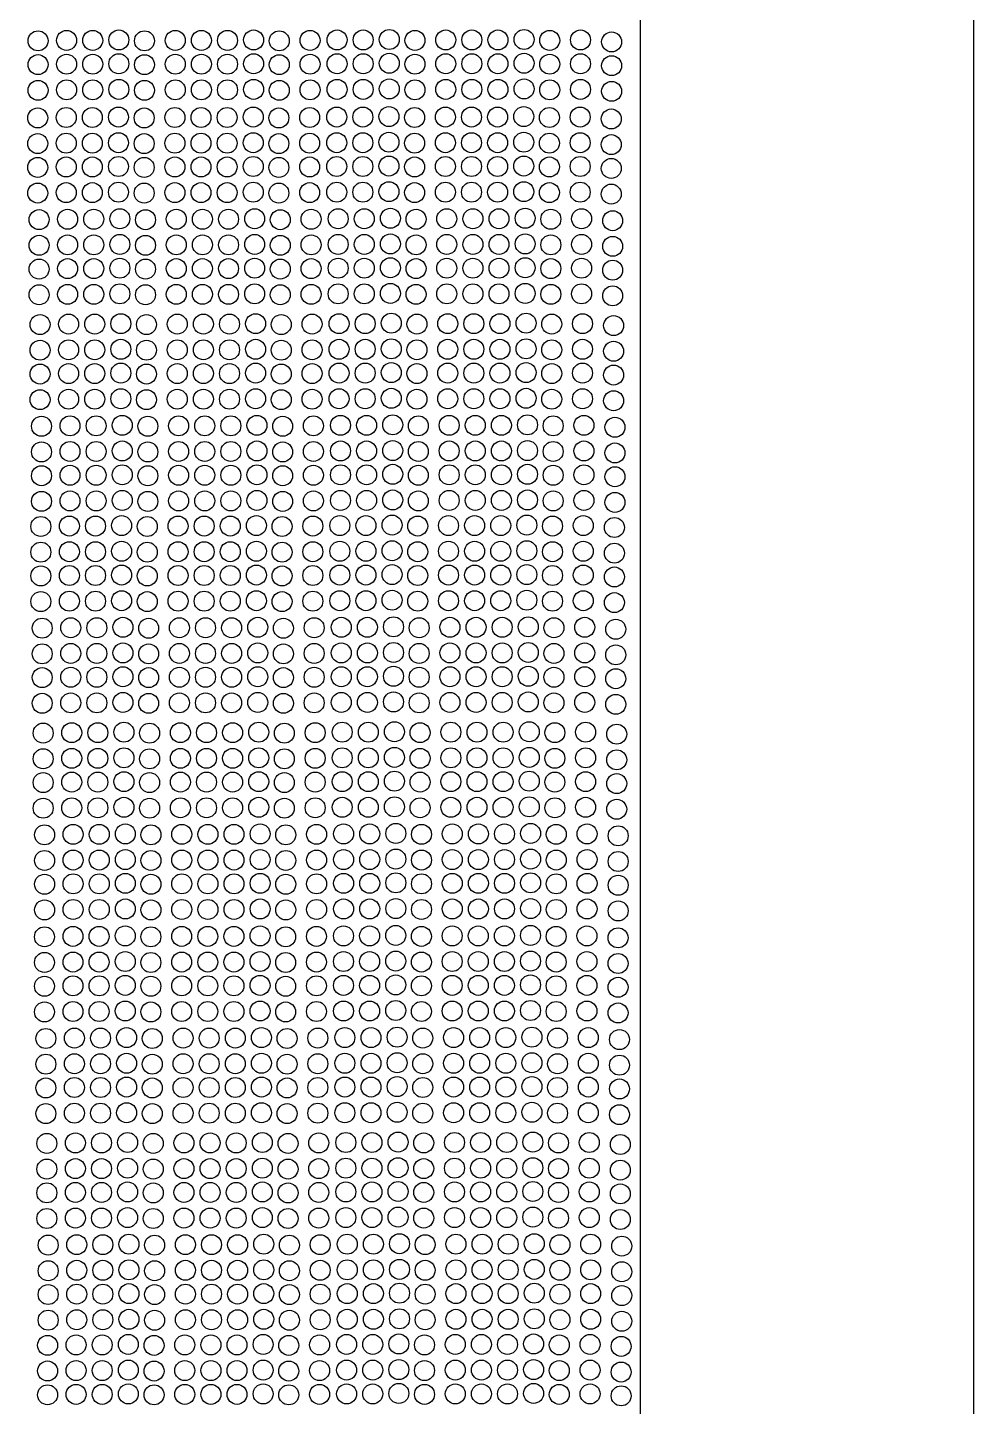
# Model space of a CAD drawing. Header units: millimetres. Extents: x 214 to 707, y -205 to 78.
# Drawn here: x 380.33 to 398.33, y -32.64 to -6.41 of the extents above; entities that cross this region are included whole.
import ezdxf

# ---------------------------------------------------------------- set-up
doc = ezdxf.new("R2010")
doc.units = ezdxf.units.MM
doc.layers.get('0').update_dxf_attribs({"linetype": 'CONTINUOUS', "lineweight": 25})

msp = doc.modelspace()

# ---------------------------------------------------------------- linework, layer by layer
for points in [[(332.34, 19.73), (398.332, 19.73), (398.332, -64.631), (332.34, -64.631)], [(339.001, 8.122), (391.988, 8.122), (391.988, -52.987), (339.001, -52.987)]]:
    msp.add_lwpolyline(points, close=True)
for centre in [(380.532, -6.665), (381.075, -6.656), (381.572, -6.656), (382.069, -6.648), (382.557, -6.665), (383.143, -6.656), (383.64, -6.656), (384.137, -6.656), (384.634, -6.648), (385.122, -6.665), (385.708, -6.656), (386.222, -6.648), (386.719, -6.648), (387.216, -6.639), (387.705, -6.656), (388.29, -6.648), (388.787, -6.648), (389.284, -6.648), (389.781, -6.639), (390.269, -6.656), (390.855, -6.648), (391.447, -6.685), (380.532, -7.117), (381.075, -7.109), (381.572, -7.109), (382.069, -7.1), (382.557, -7.118), (383.143, -7.109), (383.64, -7.109), (384.137, -7.109), (384.634, -7.1), (385.122, -7.118), (385.708, -7.109), (386.222, -7.1), (386.719, -7.1), (387.216, -7.091), (387.705, -7.109), (388.29, -7.1), (388.787, -7.1), (389.284, -7.1), (389.781, -7.091), (390.269, -7.109), (390.855, -7.1), (391.447, -7.137), (380.532, -7.606), (381.075, -7.597), (381.572, -7.597), (382.069, -7.588), (382.557, -7.606), (383.143, -7.597), (383.64, -7.597), (384.137, -7.597), (384.634, -7.588), (385.122, -7.606), (385.708, -7.597), (386.222, -7.588), (386.719, -7.588), (387.216, -7.579), (387.705, -7.597), (388.29, -7.588), (388.787, -7.588), (389.284, -7.588), (389.781, -7.579), (390.269, -7.597), (390.855, -7.588), (391.447, -7.625), (380.525, -8.131), (381.068, -8.123), (381.565, -8.123), (382.062, -8.114), (382.551, -8.132), (383.136, -8.123), (383.633, -8.123), (384.13, -8.123), (384.627, -8.114), (385.115, -8.132), (385.701, -8.123), (386.216, -8.114), (386.713, -8.114), (387.21, -8.105), (387.698, -8.123), (388.284, -8.114), (388.781, -8.114), (389.278, -8.114), (389.775, -8.105), (390.263, -8.123), (390.849, -8.114), (391.44, -8.151), (380.525, -8.619), (381.068, -8.611), (381.565, -8.611), (382.062, -8.602), (382.551, -8.62), (383.136, -8.611), (383.633, -8.611), (384.13, -8.611), (384.627, -8.602), (385.115, -8.62), (385.701, -8.611), (386.216, -8.602), (386.713, -8.602), (387.21, -8.593), (387.698, -8.611), (388.284, -8.602), (388.781, -8.602), (389.278, -8.602), (389.775, -8.593), (390.263, -8.611), (390.849, -8.602), (391.44, -8.639), (380.525, -9.072), (381.068, -9.064), (381.565, -9.064), (382.062, -9.055), (382.551, -9.073), (383.136, -9.064), (383.633, -9.064), (384.13, -9.064), (384.627, -9.055), (385.115, -9.073), (385.701, -9.064), (386.216, -9.055), (386.713, -9.055), (387.21, -9.046), (387.698, -9.064), (388.284, -9.055), (388.781, -9.055), (389.278, -9.055), (389.775, -9.046), (390.263, -9.064), (390.849, -9.055), (391.44, -9.092), (380.525, -9.56), (381.068, -9.552), (381.565, -9.552), (382.062, -9.543), (382.551, -9.561), (383.136, -9.552), (383.633, -9.552), (384.13, -9.552), (384.627, -9.543), (385.115, -9.561), (385.701, -9.552), (386.216, -9.543), (386.713, -9.543), (387.21, -9.534), (387.698, -9.552), (388.284, -9.543), (388.781, -9.543), (389.278, -9.543), (389.775, -9.534), (390.263, -9.552), (390.849, -9.543), (391.44, -9.58), (380.552, -10.066), (381.095, -10.058), (381.592, -10.058), (382.089, -10.049), (382.577, -10.067), (383.163, -10.058), (383.66, -10.058), (384.157, -10.058), (384.654, -10.049), (385.142, -10.067), (385.728, -10.058), (386.243, -10.049), (386.74, -10.049), (387.237, -10.04), (387.725, -10.058), (388.31, -10.049), (388.807, -10.049), (389.304, -10.049), (389.801, -10.04), (390.29, -10.058), (390.875, -10.049), (391.467, -10.086), (380.552, -10.554), (381.095, -10.546), (381.592, -10.546), (382.089, -10.537), (382.577, -10.555), (383.163, -10.546), (383.66, -10.546), (384.157, -10.546), (384.654, -10.537), (385.142, -10.555), (385.728, -10.546), (386.243, -10.537), (386.74, -10.537), (387.237, -10.528), (387.725, -10.546), (388.31, -10.537), (388.807, -10.537), (389.304, -10.537), (389.801, -10.528), (390.29, -10.546), (390.875, -10.537), (391.467, -10.574), (380.552, -11.007), (381.095, -10.998), (381.592, -10.998), (382.089, -10.99), (382.577, -11.007), (383.163, -10.998), (383.66, -10.998), (384.157, -10.998), (384.654, -10.99), (385.142, -11.007), (385.728, -10.998), (386.243, -10.99), (386.74, -10.99), (387.237, -10.981), (387.725, -10.998), (388.31, -10.99), (388.807, -10.99), (389.304, -10.99), (389.801, -10.981), (390.29, -10.998), (390.875, -10.99), (391.467, -11.027), (387.237, -11.469), (389.801, -11.469), (380.552, -11.495), (381.095, -11.487), (381.592, -11.487), (382.089, -11.478), (382.577, -11.495), (383.163, -11.487), (383.66, -11.487), (384.157, -11.487), (384.654, -11.478), (385.142, -11.495), (385.728, -11.487), (386.243, -11.478), (386.74, -11.478), (387.725, -11.487), (388.31, -11.478), (388.807, -11.478), (389.304, -11.478), (390.29, -11.487), (390.875, -11.478), (391.467, -11.515), (380.57, -12.062), (381.113, -12.053), (381.61, -12.053), (382.107, -12.045), (382.595, -12.062), (383.181, -12.053), (383.678, -12.053), (384.175, -12.053), (384.672, -12.045), (385.16, -12.062), (385.746, -12.053), (386.26, -12.045), (386.757, -12.045), (387.254, -12.036), (387.743, -12.053), (388.328, -12.045), (388.825, -12.045), (389.322, -12.045), (389.819, -12.036), (390.307, -12.053), (390.893, -12.045), (391.485, -12.082), (380.57, -12.55), (381.113, -12.542), (381.61, -12.542), (382.107, -12.533), (382.595, -12.55), (383.181, -12.542), (383.678, -12.542), (384.175, -12.542), (384.672, -12.533), (385.16, -12.55), (385.746, -12.542), (386.26, -12.533), (386.757, -12.533), (387.254, -12.524), (387.743, -12.542), (388.328, -12.533), (388.825, -12.533), (389.322, -12.533), (389.819, -12.524), (390.307, -12.542), (390.893, -12.533), (391.485, -12.57), (380.57, -13.003), (381.113, -12.994), (381.61, -12.994), (382.107, -12.985), (382.595, -13.003), (383.181, -12.994), (383.678, -12.994), (384.175, -12.994), (384.672, -12.985), (385.16, -13.003), (385.746, -12.994), (386.26, -12.985), (386.757, -12.985), (387.254, -12.976), (387.743, -12.994), (388.328, -12.985), (388.825, -12.985), (389.322, -12.985), (389.819, -12.976), (390.307, -12.994), (390.893, -12.985), (391.485, -13.022), (380.57, -13.491), (381.113, -13.482), (381.61, -13.482), (382.107, -13.473), (382.595, -13.491), (383.181, -13.482), (383.678, -13.482), (384.175, -13.482), (384.672, -13.473), (385.16, -13.491), (385.746, -13.482), (386.26, -13.473), (386.757, -13.473), (387.254, -13.465), (387.743, -13.482), (388.328, -13.473), (388.825, -13.473), (389.322, -13.473), (389.819, -13.465), (390.307, -13.482), (390.893, -13.473), (391.485, -13.511), (380.597, -13.997), (381.14, -13.988), (381.637, -13.988), (382.134, -13.979), (382.622, -13.997), (383.207, -13.988), (383.704, -13.988), (384.201, -13.988), (384.698, -13.979), (385.187, -13.997), (385.772, -13.988), (386.287, -13.979), (386.784, -13.979), (387.281, -13.97), (387.769, -13.988), (388.355, -13.979), (388.852, -13.979), (389.349, -13.979), (389.846, -13.97), (390.334, -13.988), (390.92, -13.979), (391.511, -14.016), (380.597, -14.485), (381.14, -14.476), (381.637, -14.476), (382.134, -14.467), (382.622, -14.485), (383.207, -14.476), (383.704, -14.476), (384.201, -14.476), (384.698, -14.467), (385.187, -14.485), (385.772, -14.476), (386.287, -14.467), (386.784, -14.467), (387.281, -14.459), (387.769, -14.476), (388.355, -14.467), (388.852, -14.467), (389.349, -14.467), (389.846, -14.459), (390.334, -14.476), (390.92, -14.467), (391.511, -14.505), (380.597, -14.937), (381.14, -14.929), (381.637, -14.929), (382.134, -14.92), (382.622, -14.938), (383.207, -14.929), (383.704, -14.929), (384.201, -14.929), (384.698, -14.92), (385.187, -14.938), (385.772, -14.929), (386.287, -14.92), (386.784, -14.92), (387.281, -14.911), (387.769, -14.929), (388.355, -14.92), (388.852, -14.92), (389.349, -14.92), (389.846, -14.911), (390.334, -14.929), (390.92, -14.92), (391.511, -14.957), (387.281, -15.399), (389.846, -15.399), (380.597, -15.425), (381.14, -15.417), (381.637, -15.417), (382.134, -15.408), (382.622, -15.426), (383.207, -15.417), (383.704, -15.417), (384.201, -15.417), (384.698, -15.408), (385.187, -15.426), (385.772, -15.417), (386.287, -15.408), (386.784, -15.408), (387.769, -15.417), (388.355, -15.408), (388.852, -15.408), (389.349, -15.408), (390.334, -15.417), (390.92, -15.408), (391.511, -15.445), (380.585, -15.903), (381.128, -15.895), (381.625, -15.895), (382.122, -15.886), (382.61, -15.904), (383.196, -15.895), (383.693, -15.895), (384.19, -15.895), (384.687, -15.886), (385.175, -15.904), (385.761, -15.895), (386.275, -15.886), (386.772, -15.886), (387.269, -15.877), (387.757, -15.895), (388.343, -15.886), (388.84, -15.886), (389.337, -15.886), (389.834, -15.877), (390.322, -15.895), (390.908, -15.886), (391.5, -15.923), (380.585, -16.392), (381.128, -16.383), (381.625, -16.383), (382.122, -16.374), (382.61, -16.392), (383.196, -16.383), (383.693, -16.383), (384.19, -16.383), (384.687, -16.374), (385.175, -16.392), (385.761, -16.383), (386.275, -16.374), (386.772, -16.374), (387.269, -16.365), (387.757, -16.383), (388.343, -16.374), (388.84, -16.374), (389.337, -16.374), (389.834, -16.365), (390.322, -16.383), (390.908, -16.374), (391.5, -16.411), (380.585, -16.844), (381.128, -16.836), (381.625, -16.836), (382.122, -16.827), (382.61, -16.845), (383.196, -16.836), (383.693, -16.836), (384.19, -16.836), (384.687, -16.827), (385.175, -16.845), (385.761, -16.836), (386.275, -16.827), (386.772, -16.827), (387.269, -16.818), (387.757, -16.836), (388.343, -16.827), (388.84, -16.827), (389.337, -16.827), (389.834, -16.818), (390.322, -16.836), (390.908, -16.827), (391.5, -16.864), (380.585, -17.332), (381.128, -17.324), (381.625, -17.324), (382.122, -17.315), (382.61, -17.333), (383.196, -17.324), (383.693, -17.324), (384.19, -17.324), (384.687, -17.315), (385.175, -17.333), (385.761, -17.324), (386.275, -17.315), (386.772, -17.315), (387.269, -17.306), (387.757, -17.324), (388.343, -17.315), (388.84, -17.315), (389.337, -17.315), (389.834, -17.306), (390.322, -17.324), (390.908, -17.315), (391.5, -17.352), (380.611, -17.838), (381.154, -17.83), (381.651, -17.83), (382.148, -17.821), (382.637, -17.839), (383.222, -17.83), (383.719, -17.83), (384.216, -17.83), (384.713, -17.821), (385.201, -17.839), (385.787, -17.83), (386.302, -17.821), (386.799, -17.821), (387.296, -17.812), (387.784, -17.83), (388.37, -17.821), (388.867, -17.821), (389.364, -17.821), (389.861, -17.812), (390.349, -17.83), (390.935, -17.821), (391.526, -17.858), (380.611, -18.326), (381.154, -18.318), (381.651, -18.318), (382.148, -18.309), (382.637, -18.327), (383.222, -18.318), (383.719, -18.318), (384.216, -18.318), (384.713, -18.309), (385.201, -18.327), (385.787, -18.318), (386.302, -18.309), (386.799, -18.309), (387.296, -18.3), (387.784, -18.318), (388.37, -18.309), (388.867, -18.309), (389.364, -18.309), (389.861, -18.3), (390.349, -18.318), (390.935, -18.309), (391.526, -18.346), (380.611, -18.779), (381.154, -18.771), (381.651, -18.771), (382.148, -18.762), (382.637, -18.779), (383.222, -18.771), (383.719, -18.771), (384.216, -18.771), (384.713, -18.762), (385.201, -18.779), (385.787, -18.771), (386.302, -18.762), (386.799, -18.762), (387.296, -18.753), (387.784, -18.771), (388.37, -18.762), (388.867, -18.762), (389.364, -18.762), (389.861, -18.753), (390.349, -18.771), (390.935, -18.762), (391.526, -18.799), (380.611, -19.267), (381.154, -19.259), (381.651, -19.259), (382.148, -19.25), (382.637, -19.268), (383.222, -19.259), (383.719, -19.259), (384.216, -19.259), (384.713, -19.25), (385.201, -19.268), (385.787, -19.259), (386.302, -19.25), (386.799, -19.25), (387.296, -19.241), (387.784, -19.259), (388.37, -19.25), (388.867, -19.25), (389.364, -19.25), (389.861, -19.241), (390.349, -19.259), (390.935, -19.25), (391.526, -19.287), (380.629, -19.834), (381.172, -19.826), (381.669, -19.826), (382.166, -19.817), (382.654, -19.835), (383.24, -19.826), (383.737, -19.826), (384.234, -19.826), (384.731, -19.817), (385.219, -19.835), (385.805, -19.826), (386.32, -19.817), (386.817, -19.817), (387.314, -19.808), (387.802, -19.826), (388.388, -19.817), (388.885, -19.817), (389.382, -19.817), (389.879, -19.808), (390.367, -19.826), (390.952, -19.817), (391.544, -19.854), (380.629, -20.322), (381.172, -20.314), (381.669, -20.314), (382.166, -20.305), (382.654, -20.323), (383.24, -20.314), (383.737, -20.314), (384.234, -20.314), (384.731, -20.305), (385.219, -20.323), (385.805, -20.314), (386.32, -20.305), (386.817, -20.305), (387.314, -20.296), (387.802, -20.314), (388.388, -20.305), (388.885, -20.305), (389.382, -20.305), (389.879, -20.296), (390.367, -20.314), (390.952, -20.305), (391.544, -20.342), (380.629, -20.775), (381.172, -20.766), (381.669, -20.766), (382.166, -20.758), (382.654, -20.775), (383.24, -20.766), (383.737, -20.766), (384.234, -20.766), (384.731, -20.758), (385.219, -20.775), (385.805, -20.766), (386.32, -20.758), (386.817, -20.758), (387.314, -20.749), (387.802, -20.766), (388.388, -20.758), (388.885, -20.758), (389.382, -20.758), (389.879, -20.749), (390.367, -20.766), (390.952, -20.758), (391.544, -20.795), (380.629, -21.263), (381.172, -21.255), (381.669, -21.255), (382.166, -21.246), (382.654, -21.263), (383.24, -21.255), (383.737, -21.255), (384.234, -21.255), (384.731, -21.246), (385.219, -21.263), (385.805, -21.255), (386.32, -21.246), (386.817, -21.246), (387.314, -21.237), (387.802, -21.255), (388.388, -21.246), (388.885, -21.246), (389.382, -21.246), (389.879, -21.237), (390.367, -21.255), (390.952, -21.246), (391.544, -21.283), (380.656, -21.769), (381.199, -21.76), (381.696, -21.76), (382.193, -21.752), (382.681, -21.769), (383.267, -21.76), (383.764, -21.76), (384.261, -21.76), (384.758, -21.752), (385.246, -21.769), (385.832, -21.76), (386.346, -21.752), (386.843, -21.752), (387.34, -21.743), (387.829, -21.76), (388.414, -21.752), (388.911, -21.752), (389.408, -21.752), (389.905, -21.743), (390.393, -21.76), (390.979, -21.752), (391.571, -21.789), (380.656, -22.257), (381.199, -22.249), (381.696, -22.249), (382.193, -22.24), (382.681, -22.257), (383.267, -22.249), (383.764, -22.249), (384.261, -22.249), (384.758, -22.24), (385.246, -22.257), (385.832, -22.249), (386.346, -22.24), (386.843, -22.24), (387.34, -22.231), (387.829, -22.249), (388.414, -22.24), (388.911, -22.24), (389.408, -22.24), (389.905, -22.231), (390.393, -22.249), (390.979, -22.24), (391.571, -22.277), (380.656, -22.709), (381.199, -22.701), (381.696, -22.701), (382.193, -22.692), (382.681, -22.71), (383.267, -22.701), (383.764, -22.701), (384.261, -22.701), (384.758, -22.692), (385.246, -22.71), (385.832, -22.701), (386.346, -22.692), (386.843, -22.692), (387.34, -22.683), (387.829, -22.701), (388.414, -22.692), (388.911, -22.692), (389.408, -22.692), (389.905, -22.683), (390.393, -22.701), (390.979, -22.692), (391.571, -22.729), (380.656, -23.198), (381.199, -23.189), (381.696, -23.189), (382.193, -23.18), (382.681, -23.198), (383.267, -23.189), (383.764, -23.189), (384.261, -23.189), (384.758, -23.18), (385.246, -23.198), (385.832, -23.189), (386.346, -23.18), (386.843, -23.18), (387.34, -23.172), (387.829, -23.189), (388.414, -23.18), (388.911, -23.18), (389.408, -23.18), (389.905, -23.172), (390.393, -23.189), (390.979, -23.18), (391.571, -23.217), (380.654, -23.709), (381.197, -23.701), (381.694, -23.701), (382.191, -23.692), (382.679, -23.71), (383.265, -23.701), (383.762, -23.701), (384.259, -23.701), (384.756, -23.692), (385.244, -23.71), (385.83, -23.701), (386.345, -23.692), (386.842, -23.692), (387.339, -23.683), (387.827, -23.701), (388.412, -23.692), (388.909, -23.692), (389.406, -23.692), (389.903, -23.683), (390.392, -23.701), (390.977, -23.692), (391.569, -23.729), (380.654, -24.197), (381.197, -24.189), (381.694, -24.189), (382.191, -24.18), (382.679, -24.198), (383.265, -24.189), (383.762, -24.189), (384.259, -24.189), (384.756, -24.18), (385.244, -24.198), (385.83, -24.189), (386.345, -24.18), (386.842, -24.18), (387.339, -24.171), (387.827, -24.189), (388.412, -24.18), (388.909, -24.18), (389.406, -24.18), (389.903, -24.171), (390.392, -24.189), (390.977, -24.18), (391.569, -24.217), (380.654, -24.65), (381.197, -24.642), (381.694, -24.642), (382.191, -24.633), (382.679, -24.65), (383.265, -24.642), (383.762, -24.642), (384.259, -24.642), (384.756, -24.633), (385.244, -24.65), (385.83, -24.642), (386.345, -24.633), (386.842, -24.633), (387.339, -24.624), (387.827, -24.642), (388.412, -24.633), (388.909, -24.633), (389.406, -24.633), (389.903, -24.624), (390.392, -24.642), (390.977, -24.633), (391.569, -24.67), (380.654, -25.138), (381.197, -25.13), (381.694, -25.13), (382.191, -25.121), (382.679, -25.139), (383.265, -25.13), (383.762, -25.13), (384.259, -25.13), (384.756, -25.121), (385.244, -25.139), (385.83, -25.13), (386.345, -25.121), (386.842, -25.121), (387.339, -25.112), (387.827, -25.13), (388.412, -25.121), (388.909, -25.121), (389.406, -25.121), (389.903, -25.112), (390.392, -25.13), (390.977, -25.121), (391.569, -25.158), (382.218, -25.627), (384.783, -25.627), (386.371, -25.627), (386.868, -25.627), (387.365, -25.618), (388.439, -25.627), (388.936, -25.627), (389.433, -25.627), (389.93, -25.618), (391.004, -25.627), (380.681, -25.644), (381.224, -25.636), (381.721, -25.636), (382.706, -25.644), (383.292, -25.636), (383.789, -25.636), (384.286, -25.636), (385.271, -25.644), (385.856, -25.636), (387.853, -25.636), (390.418, -25.636), (391.596, -25.664), (380.681, -26.132), (381.224, -26.124), (381.721, -26.124), (382.218, -26.115), (382.706, -26.133), (383.292, -26.124), (383.789, -26.124), (384.286, -26.124), (384.783, -26.115), (385.271, -26.133), (385.856, -26.124), (386.371, -26.115), (386.868, -26.115), (387.365, -26.106), (387.853, -26.124), (388.439, -26.115), (388.936, -26.115), (389.433, -26.115), (389.93, -26.106), (390.418, -26.124), (391.004, -26.115), (391.596, -26.152), (380.681, -26.585), (381.224, -26.576), (381.721, -26.576), (382.218, -26.567), (382.706, -26.585), (383.292, -26.576), (383.789, -26.576), (384.286, -26.576), (384.783, -26.567), (385.271, -26.585), (385.856, -26.576), (386.371, -26.567), (386.868, -26.567), (387.365, -26.559), (387.853, -26.576), (388.439, -26.567), (388.936, -26.567), (389.433, -26.567), (389.93, -26.559), (390.418, -26.576), (391.004, -26.567), (391.596, -26.604), (380.681, -27.073), (381.224, -27.064), (381.721, -27.064), (382.218, -27.056), (382.706, -27.073), (383.292, -27.064), (383.789, -27.064), (384.286, -27.064), (384.783, -27.056), (385.271, -27.073), (385.856, -27.064), (386.371, -27.056), (386.868, -27.056), (387.365, -27.047), (387.853, -27.064), (388.439, -27.056), (388.936, -27.056), (389.433, -27.056), (389.93, -27.047), (390.418, -27.064), (391.004, -27.056), (391.596, -27.093), (380.699, -27.64), (381.242, -27.631), (381.739, -27.631), (382.236, -27.623), (382.724, -27.64), (383.309, -27.631), (383.806, -27.631), (384.303, -27.631), (384.8, -27.623), (385.289, -27.64), (385.874, -27.631), (386.389, -27.623), (386.886, -27.623), (387.383, -27.614), (387.871, -27.631), (388.457, -27.623), (388.954, -27.623), (389.451, -27.623), (389.948, -27.614), (390.436, -27.631), (391.022, -27.623), (391.613, -27.66), (380.699, -28.128), (381.242, -28.12), (381.739, -28.12), (382.236, -28.111), (382.724, -28.128), (383.309, -28.12), (383.806, -28.12), (384.303, -28.12), (384.8, -28.111), (385.289, -28.128), (385.874, -28.12), (386.389, -28.111), (386.886, -28.111), (387.383, -28.102), (387.871, -28.12), (388.457, -28.111), (388.954, -28.111), (389.451, -28.111), (389.948, -28.102), (390.436, -28.12), (391.022, -28.111), (391.613, -28.148), (380.699, -28.58), (381.242, -28.572), (381.739, -28.572), (382.236, -28.563), (382.724, -28.581), (383.309, -28.572), (383.806, -28.572), (384.303, -28.572), (384.8, -28.563), (385.289, -28.581), (385.874, -28.572), (386.389, -28.563), (386.886, -28.563), (387.383, -28.554), (387.871, -28.572), (388.457, -28.563), (388.954, -28.563), (389.451, -28.563), (389.948, -28.554), (390.436, -28.572), (391.022, -28.563), (391.613, -28.6), (387.383, -29.042), (389.948, -29.042), (380.699, -29.069), (381.242, -29.06), (381.739, -29.06), (382.236, -29.051), (382.724, -29.069), (383.309, -29.06), (383.806, -29.06), (384.303, -29.06), (384.8, -29.051), (385.289, -29.069), (385.874, -29.06), (386.389, -29.051), (386.886, -29.051), (387.871, -29.06), (388.457, -29.051), (388.954, -29.051), (389.451, -29.051), (390.436, -29.06), (391.022, -29.051), (391.613, -29.088), (381.268, -29.566), (381.765, -29.566), (382.262, -29.557), (383.336, -29.566), (383.833, -29.566), (384.33, -29.566), (384.827, -29.557), (385.901, -29.566), (386.416, -29.557), (386.913, -29.557), (387.41, -29.548), (387.898, -29.566), (388.484, -29.557), (388.981, -29.557), (389.478, -29.557), (389.975, -29.548), (390.463, -29.566), (391.048, -29.557), (380.725, -29.574), (382.75, -29.575), (385.315, -29.575), (391.64, -29.594), (380.725, -30.063), (381.268, -30.054), (381.765, -30.054), (382.262, -30.045), (382.75, -30.063), (383.336, -30.054), (383.833, -30.054), (384.33, -30.054), (384.827, -30.045), (385.315, -30.063), (385.901, -30.054), (386.416, -30.045), (386.913, -30.045), (387.41, -30.036), (387.898, -30.054), (388.484, -30.045), (388.981, -30.045), (389.478, -30.045), (389.975, -30.036), (390.463, -30.054), (391.048, -30.045), (391.64, -30.082), (380.725, -30.515), (381.268, -30.507), (381.765, -30.507), (382.262, -30.498), (382.75, -30.516), (383.336, -30.507), (383.833, -30.507), (384.33, -30.507), (384.827, -30.498), (385.315, -30.516), (385.901, -30.507), (386.416, -30.498), (386.913, -30.498), (387.41, -30.489), (387.898, -30.507), (388.484, -30.498), (388.981, -30.498), (389.478, -30.498), (389.975, -30.489), (390.463, -30.507), (391.048, -30.498), (391.64, -30.535), (380.725, -31.003), (381.268, -30.995), (381.765, -30.995), (382.262, -30.986), (382.75, -31.004), (383.336, -30.995), (383.833, -30.995), (384.33, -30.995), (384.827, -30.986), (385.315, -31.004), (385.901, -30.995), (386.416, -30.986), (386.913, -30.986), (387.41, -30.977), (387.898, -30.995), (388.484, -30.986), (388.981, -30.986), (389.478, -30.986), (389.975, -30.977), (390.463, -30.995), (391.048, -30.986), (391.64, -31.023), (380.713, -31.481), (381.256, -31.473), (381.753, -31.473), (382.25, -31.464), (382.739, -31.482), (383.324, -31.473), (383.821, -31.473), (384.318, -31.473), (384.815, -31.464), (385.303, -31.482), (385.889, -31.473), (386.404, -31.464), (386.901, -31.464), (387.398, -31.455), (387.886, -31.473), (388.472, -31.464), (388.969, -31.464), (389.466, -31.464), (389.963, -31.455), (390.451, -31.473), (391.037, -31.464), (391.628, -31.501), (380.713, -31.969), (381.256, -31.961), (381.753, -31.961), (382.25, -31.952), (382.739, -31.97), (383.324, -31.961), (383.821, -31.961), (384.318, -31.961), (384.815, -31.952), (385.303, -31.97), (385.889, -31.961), (386.404, -31.952), (386.901, -31.952), (387.398, -31.943), (387.886, -31.961), (388.472, -31.952), (388.969, -31.952), (389.466, -31.952), (389.963, -31.943), (390.451, -31.961), (391.037, -31.952), (391.628, -31.989), (380.713, -32.422), (381.256, -32.414), (381.753, -32.414), (382.25, -32.405), (382.739, -32.423), (383.324, -32.414), (383.821, -32.414), (384.318, -32.414), (384.815, -32.405), (385.303, -32.423), (385.889, -32.414), (386.404, -32.405), (386.901, -32.405), (387.398, -32.396), (387.886, -32.414), (388.472, -32.405), (388.969, -32.405), (389.466, -32.405), (389.963, -32.396), (390.451, -32.414), (391.037, -32.405), (391.628, -32.442)]:
    msp.add_circle(centre, 0.19)

doc.saveas('drawing.dxf')
